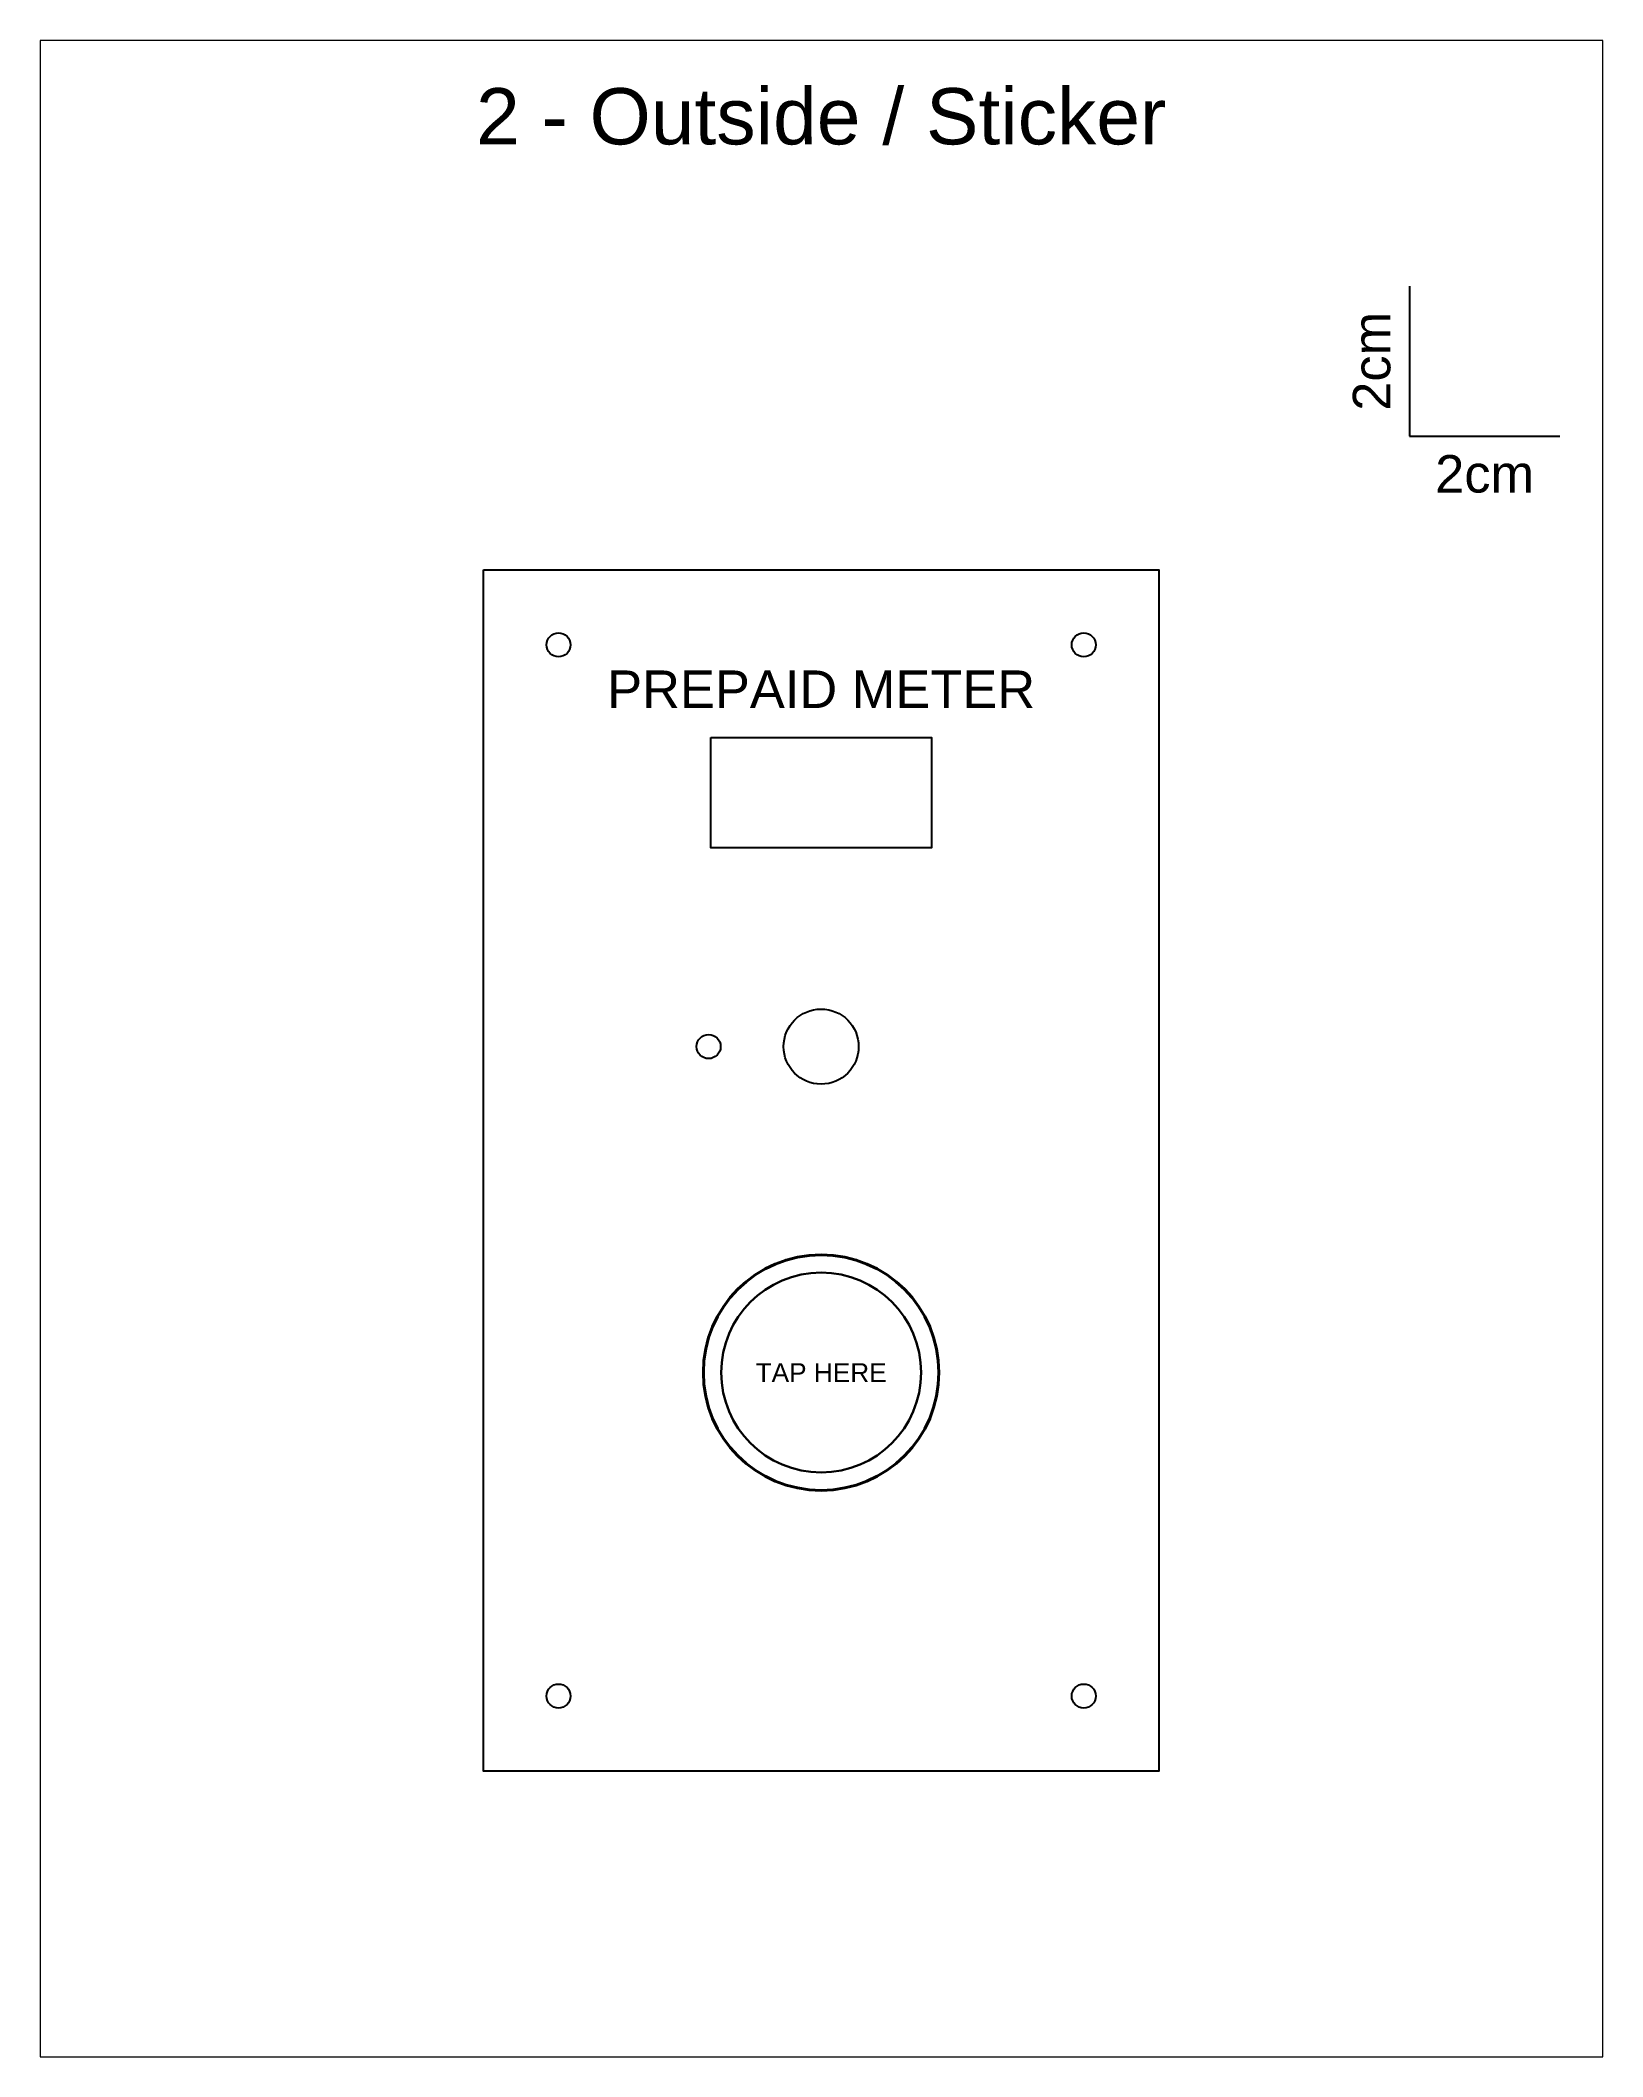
# Paper-space layout 'CSPG House Hold Kit' of a CAD drawing. Header units: inches. Extents: x 0 to 8.2, y 0.1 to 10.6.
# The model-space entities are those that its viewports show. They can reach past a viewport. Long polylines and large blocks are cut down to what shows.
import ezdxf
from ezdxf.enums import TextEntityAlignment as Align

# ---------------------------------------------------------------- set-up
doc = ezdxf.new("R2010")
doc.units = ezdxf.units.IN
doc.header["$MEASUREMENT"] = 0
for name, color, linetype in [('Annotation', 253, 'Continuous'), ('hole', 9, 'Continuous'), ('part', 2, 'Continuous')]:
    doc.layers.add(name, color=color, linetype=linetype)
doc.styles.get("Standard").update_dxf_attribs({"font": 'arial.ttf'})

msp = doc.modelspace()

# ---------------------------------------------------------------- linework, layer by layer
at = {"lineweight": 30}
msp.add_circle((109.753, 40.675), 1.332, dxfattribs=at)
at = {"layer": 'Annotation'}
for p, q in [((117.597, 55.155), (117.597, 53.155)), ((117.597, 53.155), (119.597, 53.155))]:
    msp.add_line(p, q, dxfattribs=at)
at = {"layer": 'hole'}
for centre, radius in [((106.253, 50.375), 0.16), ((113.253, 50.375), 0.16), ((109.753, 45.02), 0.5), ((108.253, 45.02), 0.16), ((106.253, 36.363), 0.16), ((113.253, 36.363), 0.16)]:
    msp.add_circle(centre, radius, dxfattribs=at)
at = {"layer": 'part'}
for points in [[(105.253, 51.375), (114.253, 51.375), (114.253, 35.363), (105.253, 35.363)], [(108.282, 49.14), (111.224, 49.14), (111.224, 47.67), (108.282, 47.67)]]:
    msp.add_lwpolyline(points, close=True, dxfattribs=at)
at = {"layer": 'part', "lineweight": 40}
msp.add_circle((109.753, 40.675), 1.57, dxfattribs=at)

# ---------------------------------------------------------------- texts
for s, height, p in [('PREPAID METER', 0.5, (109.753, 49.784)), ('TAP HERE', 0.25, (109.753, 40.675))]:
    msp.add_text(s, height=height).set_placement(p, align=Align.MIDDLE_CENTER)
at = {"layer": 'Annotation', "insert": (117.347, 54.155), "char_height": 0.5, "attachment_point": 8, "rotation": 90}
msp.add_mtext_dynamic_manual_height_columns('2cm', width=1.66758, gutter_width=48.065, heights=[0], dxfattribs=at)
at = {"layer": 'Annotation', "insert": (118.597, 52.905), "char_height": 0.5, "attachment_point": 2}
msp.add_mtext_dynamic_manual_height_columns('2cm', width=1.66758, gutter_width=48.065, heights=[0], dxfattribs=at)
at = {"layer": 'Defpoints'}
msp.add_text('2 - Outside / Sticker', height=0.75, dxfattribs=at).set_placement((109.753, 57.421), align=Align.MIDDLE_CENTER)

psp = doc.layouts.new('CSPG House Hold Kit')

# ---------------------------------------------------------------- viewports
at = {"layer": '0'}
psp.add_viewport(center=(4.08, 5.355), size=(8.199, 10.5817), view_center_point=(109.758, 44.994), view_height=26.8776, dxfattribs=at)

doc.saveas('drawing.dxf')
